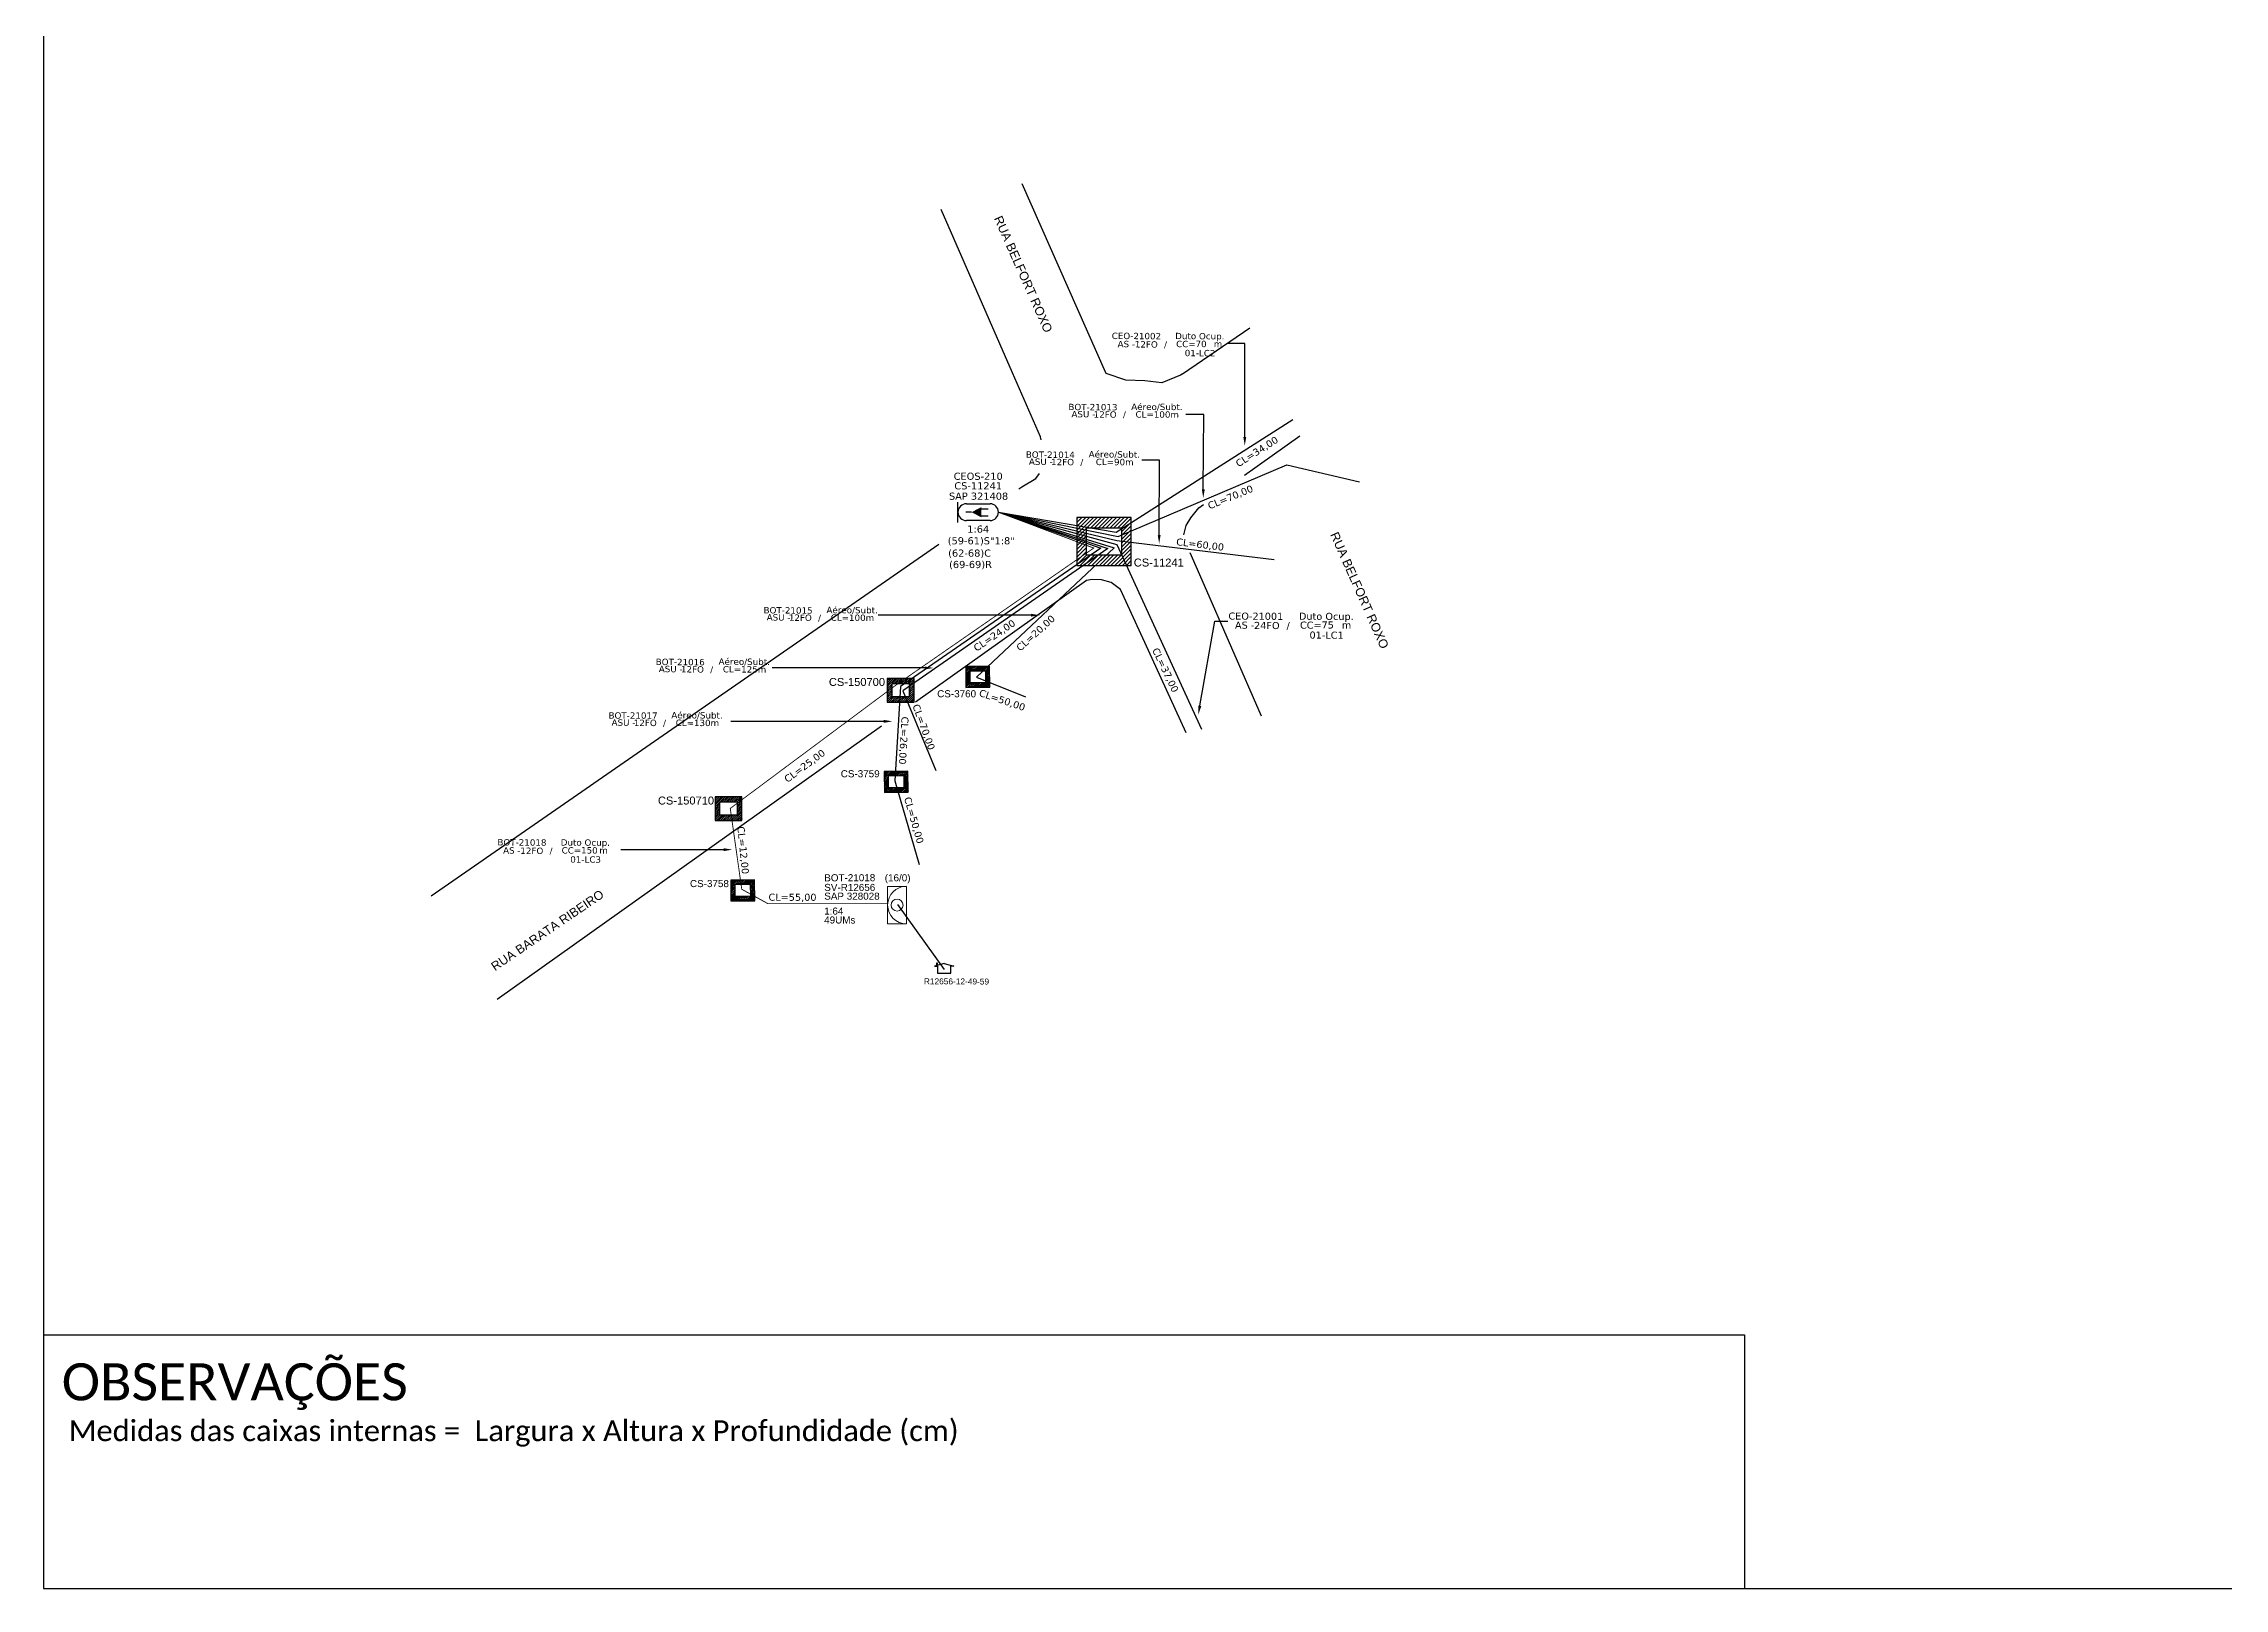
# Model space of a CAD drawing. Extents: x -89 to 749, y 705 to 1299.
# Drawn here: x -89.3 to 330, y 705 to 1002 of the extents above; entities that cross this region are included whole.
import ezdxf
from ezdxf import colors
from ezdxf.entities.mleader import LeaderData, LeaderLine
from ezdxf.enums import TextEntityAlignment as Align
from ezdxf.math import Vec2, Vec3

# ---------------------------------------------------------------- set-up
doc = ezdxf.new("R2010")
doc.units = 0
for name, color, linetype in [('10.1-Caixas Subterrâneas', 5, 'Continuous'), ('20.4-CEOS', 1, 'Continuous'), ('CAP_A_INSTALAR', 1, 'Continuous'), ('CELULAS_GPON', 7, 'Continuous'), ('INDICAÇÃO', 7, 'Continuous'), ('label_cabos', 7, 'Continuous'), ('Legenda', 1, 'Continuous'), ('LOGRADOURO', 5, 'Continuous'), ('MUB', 252, 'Continuous'), ('Surveys Casinhas', 7, 'Continuous'), ('surveys legendas', 7, 'Continuous')]:
    doc.layers.add(name, color=color, linetype=linetype)
doc.layers.add("20.0-LEGENDA DOS CDO'S", color=1, linetype='Continuous', lineweight=0)
doc.layers.add('20.1-CDO_INTERIOR', color=1, linetype='Continuous', lineweight=0)
doc.layers.add('EXTRA', color=50, linetype='Continuous', plot=False)
doc.styles.add('ARIAL', font='arial.ttf')
doc.styles.add('DIGICADE', font='arial.ttf')
doc.styles.add('siredit', font='verdana.ttf')
doc.styles.get("Standard").update_dxf_attribs({"font": 'arial.ttf'})
doc.styles.add('WMF-Calibri0', font='calibri.ttf')
doc.linetypes.add('FENCELINE1', pattern='A,0.25,-0.1,[133,ltypeshp.shx,S=0.1,R=0,X=-0.1,Y=0],-0.1,1', length=1.45)

# ---------------------------------------------------------------- blocks, each defined once
blk = doc.blocks.new('*X58')
at = {"color": 0, "linetype": 'Continuous'}
for p, q in [((-1.25, 0.34099), (-0.49099, 1.1)), ((-1.25, 0.517767), (-0.667767, 1.1)), ((-1.25, 0.694544), (-0.844544, 1.1)), ((-1.25, 0.87132), (-1.02132, 1.1)), ((-1.25, 1.048097), (-1.198097, 1.1)), ((-0.789214, 0.625), (-0.314214, 1.1)), ((-0.612437, 0.625), (-0.137437, 1.1)), ((-0.43566, 0.625), (0.03934, 1.1)), ((-0.258883, 0.625), (0.216117, 1.1)), ((-0.082107, 0.625), (0.392893, 1.1)), ((0.09467, 0.625), (0.56967, 1.1)), ((0.271447, 0.625), (0.746447, 1.1)), ((0.448223, 0.625), (0.923223, 1.1)), ((0.625, 0.625), (1.1, 1.1)), ((0.801777, 0.625), (1.25, 1.073223)), ((-1.25, 0.164214), (-0.8035, 0.610714)), ((-1.25, -0.012563), (-0.8035, 0.433937)), ((-1.25, -0.18934), (-0.8035, 0.25716)), ((-1.25, -0.366117), (-0.8035, 0.080383)), ((0.8035, 0.449947), (1.25, 0.896447)), ((0.8035, 0.27317), (1.25, 0.71967)), ((0.8035, 0.096393), (1.25, 0.542893)), ((0.8035, -0.080383), (1.25, 0.366117)), ((0.8035, -0.25716), (1.25, 0.18934)), ((0.8035, -0.433937), (1.25, 0.012563)), ((-1.25, -0.542893), (-0.8035, -0.096393)), ((-1.25, -0.71967), (-0.8035, -0.27317)), ((-1.25, -0.896447), (-0.8035, -0.449947)), ((-1.25, -1.073223), (-0.801777, -0.625)), ((-1.1, -1.1), (-0.625, -0.625)), ((-0.923223, -1.1), (-0.448223, -0.625)), ((-0.746447, -1.1), (-0.271447, -0.625)), ((-0.56967, -1.1), (-0.09467, -0.625)), ((-0.392893, -1.1), (0.082107, -0.625)), ((-0.216117, -1.1), (0.258883, -0.625)), ((-0.03934, -1.1), (0.43566, -0.625)), ((0.137437, -1.1), (0.612437, -0.625)), ((0.314214, -1.1), (0.789214, -0.625)), ((0.49099, -1.1), (1.25, -0.34099)), ((0.667767, -1.1), (1.25, -0.517767)), ((0.8035, -0.610714), (1.25, -0.164214)), ((0.844544, -1.1), (1.25, -0.694544)), ((1.02132, -1.1), (1.25, -0.87132)), ((1.198097, -1.1), (1.25, -1.048097))]:
    blk.add_line(p, q, dxfattribs=at)
blk = doc.blocks.new('MANHOLE_MQ')
at = {"color": 0, "linetype": 'Continuous'}
for p, q in [((0.00000623, 0.00000569), (-0.00000627, 0.00000569)), ((-0.00000627, 0.00000569), (-0.00000627, -0.00000531)), ((0.00000623, -0.00000531), (0.00000623, 0.00000569)), ((-0.00000404, 0.00000331), (0.00000399, 0.00000331)), ((-0.00000404, -0.00000294), (-0.00000404, 0.00000331)), ((0.00000399, 0.00000331), (0.00000399, -0.00000294)), ((0.00000399, -0.00000294), (-0.00000404, -0.00000294)), ((0.00000399, -0.00000294), (0.00000399, -0.00000294)), ((-0.00000627, -0.00000531), (0.00000623, -0.00000531))]:
    blk.add_line(p, q, dxfattribs=at)
at = {"color": 0, "linetype": 'Continuous', "xscale": 5e-06, "yscale": 5e-06, "zscale": 1e-05}
blk.add_blockref('*X58', (-0.00000002, 0.00000019), dxfattribs=at)
blk = doc.blocks.new('Inst CDOI-64')
at = {"layer": '20.1-CDO_INTERIOR', "color": 1, "lineweight": 18}
blk.add_lwpolyline([(-2.12, -2.13), (-2.12, 2.12), (0, 2.12), (0.01, -2.13)], close=True, dxfattribs=at)
blk.add_circle((-1.06, 0), 0.68, dxfattribs=at)
blk.add_arc((0.01, 0), 2.13, 90.0276, 270.0276, dxfattribs=at)
at = {"layer": "20.0-LEGENDA DOS CDO'S", "style": 'ARIAL'}
for tag, p, rotation in [('FID', (-9.3, 2.69), 0.118), ('SAP', (-9.3, 0.61), 359.9724), ('SURVEY', (-9.3, 1.6), 359.9724), ('1:XX', (-9.31, -1.08), 359.9724), ('UMS', (-9.31, -2.09), 359.9724)]:
    blk.add_attdef(tag, p, '', height=0.8, rotation=rotation, dxfattribs=at)
at = {"layer": "20.0-LEGENDA DOS CDO'S"}
for tag, p, style, flags in [('ID_ATIVIDADE', (-9.3, 3.78), 'ARIAL', 3), ('FATOR', (-1.5, 3.78), 'ARIAL', 1), ('QTDE', (-9.18, -3.66), 'DIGICADE', 3)]:
    blk.add_attdef(tag, p, '', height=0.8, rotation=0.118, dxfattribs=dict(at, style=style, flags=flags))
at = {"layer": "20.0-LEGENDA DOS CDO'S", "style": 'ARIAL'}
blk.add_attdef('FIBRAS_UTILIZADAS', text='', height=0.8, rotation=359.9724, dxfattribs=at).set_placement((-0.99, 2.69), align=Align.CENTER)
blk = doc.blocks.new('Inst CB DT OCUP CFOA-SM-AS-80-TS-24')
at = {"layer": 'label_cabos', "color": 0, "style": 'siredit'}
for tag, flags, p in [('ID_ATIVIDADE', 3, (1.31, 2.67)), ('FATOR', 1, (11.56, 2.55))]:
    blk.add_attdef(tag, text='', height=1, rotation=359.69, dxfattribs=dict(at, flags=flags)).set_placement(p, align=Align.MIDDLE_CENTER)
for tag, p in [('TIPO_CABO', (1.76, 0)), ('DESTINO_CABO', (3.13, 1.26)), ('CABO', (4.69, -0.05)), ('/', (7.71, -0.05)), ('LANCE', (10.91, 0)), ('TIPO_CABO', (13.11, 1.24)), ('UND', (15.96, 0)), ('FID', (13.15, -1.41))]:
    blk.add_attdef(tag, text='', height=1, rotation=359.69, dxfattribs=at).set_placement(p, align=Align.MIDDLE_CENTER)
blk.add_attdef('QTDE', (12.43, -0.47), '', height=1, rotation=359.69, dxfattribs=at)
blk = doc.blocks.new('LEGENDA DOS CABOS')
at = {"layer": 'EXTRA', "color": 0, "style": 'siredit'}
for tag, p in [('ID', (4.6, 0.97)), ('XX', (9.03, 0.97))]:
    blk.add_attdef(tag, text='', height=0.48, rotation=359.69, dxfattribs=at).set_placement(p, align=Align.MIDDLE_CENTER)
at = {"layer": 'Legenda', "color": 0, "style": 'siredit'}
for tag, p in [('TIPO_CABO', (1.31, 0)), ('CABO', (4.69, -0.05)), ('/', (6.81, -0.05)), ('METROS', (10.03, -0.05))]:
    blk.add_attdef(tag, text='', height=0.8, rotation=359.69, dxfattribs=at).set_placement(p, align=Align.MIDDLE_CENTER)

msp = doc.modelspace()

# ---------------------------------------------------------------- linework, layer by layer
msp.add_lwpolyline([(-89.32, 705.02), (749.25, 705.02), (749.25, 1299.02), (-89.32, 1299.02), (-89.32, 705.02)])
at = {"color": 4}
msp.add_lwpolyline([(74.83, 836.49), (83.82, 823.99)], dxfattribs=at)
at = {"color": 7}
for points in [[(-89.24, 753.78), (237.71, 753.78)], [(237.71, 753.78), (237.71, 705.02)]]:
    msp.add_lwpolyline(points, dxfattribs=at)
at = {"layer": '20.4-CEOS', "color": 5}
for p, q in [((88.1, 913.55), (92.64, 913.55)), ((92.64, 910.31), (88.1, 910.31))]:
    msp.add_line(p, q, dxfattribs=at)
for points in [[(86.48, 909.98), (86.48, 913.88)], [(89.11, 911.93), (88.02, 911.93)], [(90.9, 912.57), (92.28, 912.57)], [(90.9, 911.23), (92.28, 911.23)]]:
    msp.add_lwpolyline(points, dxfattribs=at)
msp.add_lwpolyline([(89.11, 911.93, 0, 2, 0), (90.99, 911.93, 2, 2, 0)], format="xyseb", dxfattribs=at)
for centre, start, end in [((88.1, 911.93), 90, 270), ((92.64, 911.93), 270, 90)]:
    msp.add_arc(centre, 1.62, start, end, dxfattribs=at)
at = {"layer": 'CAP_A_INSTALAR', "color": 7, "linetype": 'FENCELINE1', "ltscale": 2, "elevation": 0.17}
for points in [[(94.26, 911.93), (116.9, 908.11), (150.87, 929.76)], [(94.26, 911.93), (117.05, 905.72), (133.33, 870.2)]]:
    msp.add_lwpolyline(points, dxfattribs=at)
at = {"layer": 'CAP_A_INSTALAR', "color": 8, "linetype": 'FENCELINE1', "ltscale": 2, "elevation": 0.17}
for points in [[(94.26, 911.93), (117.25, 907.26), (149.7, 921.02), (163.7, 917.75)], [(94.26, 911.93), (113.97, 905.01), (75.42, 878.39), (74.32, 860.31), (79.02, 844.17)], [(94.26, 911.93), (115.31, 904.95), (75.91, 877.57), (82.24, 862.29)], [(94.26, 911.93), (116.49, 905.09), (90.06, 880.19), (99.48, 876.41)], [(94.26, 911.93), (117.05, 906.49), (147.27, 902.85)]]:
    msp.add_lwpolyline(points, dxfattribs=at)
at = {"layer": 'CAP_A_INSTALAR', "linetype": 'FENCELINE1', "ltscale": 2, "const_width": 0.17, "elevation": 0.17}
msp.add_lwpolyline([(94.26, 911.93), (112.58, 905.04), (74.6, 878.73), (42.7, 854.98), (44.91, 839.44), (49.96, 836.66), (72.96, 836.66)], dxfattribs=at)
at = {"layer": 'MUB', "color": 4}
for points in [[(114.93, 938.73), (98.8, 975.09)], [(96.96, 938.73), (83.25, 970.13)], [(142.59, 947.3), (129.64, 938.49)], [(102.46, 925.85), (102.32, 926.45), (96.96, 938.73)], [(130.01, 938.73), (129.27, 938.25), (125.68, 936.83), (122.43, 937.18), (118.77, 937.33), (114.99, 938.6), (114.93, 938.73)], [(141.57, 919.03), (152.22, 926.61)], [(98.16, 916.44), (98.73, 916.83), (101.44, 918.4), (102.18, 919.38)], [(129.93, 907.58), (130.38, 909.38), (131.22, 910.84), (132.82, 912.79)], [(132.82, 912.79), (133.66, 913.39)], [(67.72, 895.34), (82.81, 905.8)], [(144.82, 872.71), (133.44, 898.88), (131.1, 904.14)], [(130.34, 869.54), (124.55, 882.27), (117.71, 897.04), (115.95, 898.44), (114.09, 898.96), (112.3, 898.99), (111.18, 898.8), (78.31, 875.43)], [(-14.81, 838.15), (67.72, 895.34)], [(71.79, 870.8), (-2.1, 818.26)]]:
    msp.add_lwpolyline(points, dxfattribs=at)
at = {"layer": 'Surveys Casinhas'}
for p, q in [((83.82, 825.17), (81.96, 824.63)), ((81.96, 824.63), (82.54, 824.63)), ((82.38, 825.26), (82.37, 824.76)), ((82.57, 825.26), (82.38, 825.26)), ((82.54, 824.63), (82.54, 823.3)), ((82.54, 823.3), (85.08, 823.3)), ((82.57, 824.82), (82.57, 825.26)), ((83.82, 825.17), (85.67, 824.62)), ((85.08, 823.3), (85.09, 824.62)), ((85.67, 824.62), (85.09, 824.63))]:
    msp.add_line(p, q, dxfattribs=at)

# ---------------------------------------------------------------- block references
at = {"color": 0, "lineweight": 0, "xscale": 1.697716143646429, "yscale": 1.697716143646429, "zscale": 1.697716143646429}
msp.add_blockref('Inst CDOI-64', (76.56, 836.4), dxfattribs=at).add_auto_attribs({'FIBRAS_UTILIZADAS': '(16/0)', 'SURVEY': 'SV-R12656', 'SAP': 'SAP 328028', '1:XX': '1:64', 'UMS': '49UMs', 'FID': 'BOT-21018'})
at = {"layer": '10.1-Caixas Subterrâneas', "color": 30}
for p, xscale, yscale, zscale, rotation in [((114.56, 906.45), 837126.3287441493, 837126.3287441493, 837126.3287441493, 180.0191175169923), ((90.28, 880.36), 366919.2762411349, 366919.2762411349, 366919.2762411349, 180.7559824657939), ((75.45, 877.78), 412784.1857712769, 412784.1857712768, 412784.1857712768, 180.0191175169923), ((74.59, 860.18), 366919.2762411349, 366919.2762411349, 366919.2762411349, 180.7559824657939), ((42.36, 855.02), 412784.1857712769, 412784.1857712768, 412784.1857712768, 180.0191175169923), ((45.09, 839.3), 366919.2762411349, 366919.2762411349, 366919.2762411349, 180.7559824657939)]:
    msp.add_blockref('MANHOLE_MQ', p, dxfattribs=dict(at, xscale=xscale, yscale=yscale, zscale=zscale, rotation=rotation))
at = {"layer": 'label_cabos', "color": 0, "lineweight": 0}
ref = msp.add_blockref('Inst CB DT OCUP CFOA-SM-AS-80-TS-24', (116.96, 944.26), dxfattribs=dict(at, xscale=1.222355623425429, yscale=1.222355623425429, zscale=1.222355623425429))
ref.add_attrib('DESTINO_CABO', 'CEO-21002', dxfattribs={"color": 0, "height": 1.222, "rotation": 359.69, "style": 'siredit'}).set_placement((120.79, 945.81), align=Align.MIDDLE_CENTER)
ref.add_attrib('CABO', '12FO', dxfattribs={"color": 0, "height": 1.222, "rotation": 359.69, "style": 'siredit'}).set_placement((122.69, 944.2), align=Align.MIDDLE_CENTER)
ref.add_attrib('TIPO_CABO', 'Duto Ocup.', dxfattribs={"color": 0, "height": 1.222, "rotation": 359.69, "style": 'siredit'}).set_placement((132.98, 945.79), align=Align.MIDDLE_CENTER)
ref.add_attrib('/', '/', dxfattribs={"color": 0, "height": 1.22, "rotation": 359.69, "style": 'siredit'}).set_placement((126.39, 944.2), align=Align.MIDDLE_CENTER)
ref.add_attrib('TIPO_CABO', 'AS - ', dxfattribs={"color": 0, "height": 1.222, "rotation": 359.69, "style": 'siredit'}).set_placement((119.11, 944.26), align=Align.MIDDLE_CENTER)
ref.add_attrib('FID', '01-LC2', dxfattribs={"color": 0, "height": 1.222, "rotation": 359.69, "style": 'siredit'}).set_placement((133.03, 942.53), align=Align.MIDDLE_CENTER)
ref.add_attrib('LANCE', 'CC=', dxfattribs={"color": 0, "height": 1.222, "rotation": 359.69, "style": 'siredit'}).set_placement((130.29, 944.27), align=Align.MIDDLE_CENTER)
ref.add_attrib('QTDE', '70', (132.15, 943.68), dxfattribs={"color": 0, "height": 1.222, "rotation": 359.69, "style": 'siredit'})
ref.add_attrib('UND', 'm', dxfattribs={"color": 0, "height": 1.22, "rotation": 359.69, "style": 'siredit'}).set_placement((136.47, 944.27), align=Align.MIDDLE_CENTER)
ref = msp.add_blockref('LEGENDA DOS CABOS', (107.24, 930.14), dxfattribs=dict(at, xscale=1.222355623425429, yscale=1.222355623425429, zscale=1.222355623425429))
ref.add_attrib('ID', 'BOT-21013', dxfattribs={"color": 0, "height": 1.222, "rotation": 359.69, "style": 'siredit'}).set_placement((112.43, 932.14), align=Align.MIDDLE_CENTER)
ref.add_attrib('CABO', '12FO', dxfattribs={"color": 0, "height": 1.222, "rotation": 359.69, "style": 'siredit'}).set_placement((114.78, 930.72), align=Align.MIDDLE_CENTER)
ref.add_attrib('METROS', 'CL=100m', dxfattribs={"color": 0, "height": 1.222, "rotation": 359.69, "style": 'siredit'}).set_placement((124.79, 930.72), align=Align.MIDDLE_CENTER)
ref.add_attrib('XX', 'Aéreo/Subt.', dxfattribs={"color": 0, "height": 1.2224, "rotation": 359.69, "style": 'siredit'}).set_placement((124.73, 932.19), align=Align.MIDDLE_CENTER)
ref.add_attrib('/', '/', dxfattribs={"color": 0, "height": 1.22, "rotation": 359.69, "style": 'siredit'}).set_placement((118.48, 930.72), align=Align.MIDDLE_CENTER)
ref.add_attrib('TIPO_CABO', 'ASU -', dxfattribs={"color": 0, "height": 1.222, "rotation": 359.69, "style": 'siredit'}).set_placement((110.59, 930.78), align=Align.MIDDLE_CENTER)
ref = msp.add_blockref('LEGENDA DOS CABOS', (99.05, 921), dxfattribs=dict(at, xscale=1.222355623425429, yscale=1.222355623425429, zscale=1.222355623425429))
ref.add_attrib('ID', 'BOT-21014', dxfattribs={"color": 0, "height": 1.222, "rotation": 359.69, "style": 'siredit'}).set_placement((104.24, 922.99), align=Align.MIDDLE_CENTER)
ref.add_attrib('CABO', '12FO', dxfattribs={"color": 0, "height": 1.222, "rotation": 359.69, "style": 'siredit'}).set_placement((106.59, 921.58), align=Align.MIDDLE_CENTER)
ref.add_attrib('METROS', 'CL=90m', dxfattribs={"color": 0, "height": 1.222, "rotation": 359.69, "style": 'siredit'}).set_placement((116.61, 921.58), align=Align.MIDDLE_CENTER)
ref.add_attrib('XX', 'Aéreo/Subt.', dxfattribs={"color": 0, "height": 1.2224, "rotation": 359.69, "style": 'siredit'}).set_placement((116.54, 923.05), align=Align.MIDDLE_CENTER)
ref.add_attrib('/', '/', dxfattribs={"color": 0, "height": 1.22, "rotation": 359.69, "style": 'siredit'}).set_placement((110.29, 921.58), align=Align.MIDDLE_CENTER)
ref.add_attrib('TIPO_CABO', 'ASU -', dxfattribs={"color": 0, "height": 1.222, "rotation": 359.69, "style": 'siredit'}).set_placement((102.4, 921.64), align=Align.MIDDLE_CENTER)
ref = msp.add_blockref('LEGENDA DOS CABOS', (48.64, 891.07), dxfattribs=dict(at, xscale=1.222355623425429, yscale=1.222355623425429, zscale=1.222355623425429))
ref.add_attrib('ID', 'BOT-21015', dxfattribs={"color": 0, "height": 1.222, "rotation": 359.69, "style": 'siredit'}).set_placement((53.82, 893.06), align=Align.MIDDLE_CENTER)
ref.add_attrib('CABO', '12FO', dxfattribs={"color": 0, "height": 1.222, "rotation": 359.69, "style": 'siredit'}).set_placement((56.17, 891.65), align=Align.MIDDLE_CENTER)
ref.add_attrib('METROS', 'CL=100m', dxfattribs={"color": 0, "height": 1.222, "rotation": 359.69, "style": 'siredit'}).set_placement((66.19, 891.65), align=Align.MIDDLE_CENTER)
ref.add_attrib('XX', 'Aéreo/Subt.', dxfattribs={"color": 0, "height": 1.2224, "rotation": 359.69, "style": 'siredit'}).set_placement((66.13, 893.11), align=Align.MIDDLE_CENTER)
ref.add_attrib('/', '/', dxfattribs={"color": 0, "height": 1.22, "rotation": 359.69, "style": 'siredit'}).set_placement((59.87, 891.65), align=Align.MIDDLE_CENTER)
ref.add_attrib('TIPO_CABO', 'ASU -', dxfattribs={"color": 0, "height": 1.222, "rotation": 359.69, "style": 'siredit'}).set_placement((51.99, 891.71), align=Align.MIDDLE_CENTER)
ref = msp.add_blockref('Inst CB DT OCUP CFOA-SM-AS-80-TS-24', (139.5, 890.22), dxfattribs=dict(at, xscale=1.358172914917143, yscale=1.358172914917143, zscale=1.358172914917143))
ref.add_attrib('DESTINO_CABO', 'CEO-21001', dxfattribs={"color": 0, "height": 1.358, "rotation": 359.69, "style": 'siredit'}).set_placement((143.75, 891.94), align=Align.MIDDLE_CENTER)
ref.add_attrib('CABO', '24FO', dxfattribs={"color": 0, "height": 1.358, "rotation": 359.69, "style": 'siredit'}).set_placement((145.86, 890.15), align=Align.MIDDLE_CENTER)
ref.add_attrib('TIPO_CABO', 'Duto Ocup.', dxfattribs={"color": 0, "height": 1.358, "rotation": 359.69, "style": 'siredit'}).set_placement((157.3, 891.91), align=Align.MIDDLE_CENTER)
ref.add_attrib('/', '/', dxfattribs={"color": 0, "height": 1.36, "rotation": 359.69, "style": 'siredit'}).set_placement((149.97, 890.15), align=Align.MIDDLE_CENTER)
ref.add_attrib('TIPO_CABO', 'AS - ', dxfattribs={"color": 0, "height": 1.358, "rotation": 359.69, "style": 'siredit'}).set_placement((141.89, 890.21), align=Align.MIDDLE_CENTER)
ref.add_attrib('FID', '01-LC1', dxfattribs={"color": 0, "height": 1.358, "rotation": 359.69, "style": 'siredit'}).set_placement((157.35, 888.3), align=Align.MIDDLE_CENTER)
ref.add_attrib('LANCE', 'CC=', dxfattribs={"color": 0, "height": 1.358, "rotation": 359.69, "style": 'siredit'}).set_placement((154.31, 890.22), align=Align.MIDDLE_CENTER)
ref.add_attrib('QTDE', '75', (156.38, 889.58), dxfattribs={"color": 0, "height": 1.358, "rotation": 359.69, "style": 'siredit'})
ref.add_attrib('UND', 'm', dxfattribs={"color": 0, "height": 1.36, "rotation": 359.69, "style": 'siredit'}).set_placement((161.18, 890.22), align=Align.MIDDLE_CENTER)
ref = msp.add_blockref('LEGENDA DOS CABOS', (27.9, 881.14), dxfattribs=dict(at, xscale=1.222355623425429, yscale=1.222355623425429, zscale=1.222355623425429))
ref.add_attrib('ID', 'BOT-21016', dxfattribs={"color": 0, "height": 1.222, "rotation": 359.69, "style": 'siredit'}).set_placement((33.08, 883.13), align=Align.MIDDLE_CENTER)
ref.add_attrib('CABO', '12FO', dxfattribs={"color": 0, "height": 1.222, "rotation": 359.69, "style": 'siredit'}).set_placement((35.43, 881.72), align=Align.MIDDLE_CENTER)
ref.add_attrib('METROS', 'CL=125m', dxfattribs={"color": 0, "height": 1.222, "rotation": 359.69, "style": 'siredit'}).set_placement((45.45, 881.72), align=Align.MIDDLE_CENTER)
ref.add_attrib('XX', 'Aéreo/Subt.', dxfattribs={"color": 0, "height": 1.2224, "rotation": 359.69, "style": 'siredit'}).set_placement((45.39, 883.19), align=Align.MIDDLE_CENTER)
ref.add_attrib('/', '/', dxfattribs={"color": 0, "height": 1.22, "rotation": 359.69, "style": 'siredit'}).set_placement((39.13, 881.72), align=Align.MIDDLE_CENTER)
ref.add_attrib('TIPO_CABO', 'ASU -', dxfattribs={"color": 0, "height": 1.222, "rotation": 359.69, "style": 'siredit'}).set_placement((31.25, 881.78), align=Align.MIDDLE_CENTER)
ref = msp.add_blockref('LEGENDA DOS CABOS', (18.82, 870.85), dxfattribs=dict(at, xscale=1.222355623425429, yscale=1.222355623425429, zscale=1.222355623425429))
ref.add_attrib('ID', 'BOT-21017', dxfattribs={"color": 0, "height": 1.222, "rotation": 359.69, "style": 'siredit'}).set_placement((24.01, 872.84), align=Align.MIDDLE_CENTER)
ref.add_attrib('CABO', '12FO', dxfattribs={"color": 0, "height": 1.222, "rotation": 359.69, "style": 'siredit'}).set_placement((26.36, 871.43), align=Align.MIDDLE_CENTER)
ref.add_attrib('METROS', 'CL=130m', dxfattribs={"color": 0, "height": 1.222, "rotation": 359.69, "style": 'siredit'}).set_placement((36.38, 871.43), align=Align.MIDDLE_CENTER)
ref.add_attrib('XX', 'Aéreo/Subt.', dxfattribs={"color": 0, "height": 1.2224, "rotation": 359.69, "style": 'siredit'}).set_placement((36.31, 872.89), align=Align.MIDDLE_CENTER)
ref.add_attrib('/', '/', dxfattribs={"color": 0, "height": 1.22, "rotation": 359.69, "style": 'siredit'}).set_placement((30.06, 871.43), align=Align.MIDDLE_CENTER)
ref.add_attrib('TIPO_CABO', 'ASU -', dxfattribs={"color": 0, "height": 1.222, "rotation": 359.69, "style": 'siredit'}).set_placement((22.17, 871.48), align=Align.MIDDLE_CENTER)
ref = msp.add_blockref('Inst CB DT OCUP CFOA-SM-AS-80-TS-24', (-1.18, 846.9), dxfattribs=dict(at, xscale=1.222355623425429, yscale=1.222355623425429, zscale=1.222355623425429))
ref.add_attrib('DESTINO_CABO', 'BOT-21018', dxfattribs={"color": 0, "height": 1.222, "rotation": 359.69, "style": 'siredit'}).set_placement((2.65, 848.45), align=Align.MIDDLE_CENTER)
ref.add_attrib('CABO', '12FO', dxfattribs={"color": 0, "height": 1.222, "rotation": 359.69, "style": 'siredit'}).set_placement((4.55, 846.84), align=Align.MIDDLE_CENTER)
ref.add_attrib('TIPO_CABO', 'Duto Ocup.', dxfattribs={"color": 0, "height": 1.222, "rotation": 359.69, "style": 'siredit'}).set_placement((14.84, 848.42), align=Align.MIDDLE_CENTER)
ref.add_attrib('/', '/', dxfattribs={"color": 0, "height": 1.22, "rotation": 359.69, "style": 'siredit'}).set_placement((8.25, 846.84), align=Align.MIDDLE_CENTER)
ref.add_attrib('TIPO_CABO', 'AS - ', dxfattribs={"color": 0, "height": 1.222, "rotation": 359.69, "style": 'siredit'}).set_placement((0.97, 846.9), align=Align.MIDDLE_CENTER)
ref.add_attrib('FID', '01-LC3', dxfattribs={"color": 0, "height": 1.222, "rotation": 359.69, "style": 'siredit'}).set_placement((14.89, 845.17), align=Align.MIDDLE_CENTER)
ref.add_attrib('LANCE', 'CC=', dxfattribs={"color": 0, "height": 1.222, "rotation": 359.69, "style": 'siredit'}).set_placement((12.15, 846.91), align=Align.MIDDLE_CENTER)
ref.add_attrib('QTDE', '150', (14.01, 846.32), dxfattribs={"color": 0, "height": 1.222, "rotation": 359.69, "style": 'siredit'})
ref.add_attrib('UND', 'm', dxfattribs={"color": 0, "height": 1.22, "rotation": 359.69, "style": 'siredit'}).set_placement((18.33, 846.91), align=Align.MIDDLE_CENTER)

# ---------------------------------------------------------------- texts
at = {"color": 7, "style": 'WMF-Calibri0'}
msp.add_text('OBSERVAÇÕES', height=7.1308, dxfattribs=at).set_placement((-85.83, 741.17))
at = {"color": 7, "insert": (-84.48, 737.33), "char_height": 4, "width": 658.8434, "attachment_point": 1, "style": 'WMF-Calibri0'}
msp.add_mtext('Medidas das caixas internas =  Largura x Altura x Profundidade (cm)', dxfattribs=at)
at = {"layer": '10.1-Caixas Subterrâneas', "color": 30, "style": 'ARIAL'}
for s, height, p in [('CS-11241', 1.528, (120.28, 901.49)), ('CS-150700', 1.528, (61.66, 878.53)), ('CS-3760', 1.358, (82.48, 876.35)), ('CS-3759', 1.358, (63.94, 860.97)), ('CS-150710', 1.528, (28.79, 855.73)), ('CS-3758', 1.358, (34.95, 839.85))]:
    msp.add_text(s, height=height, dxfattribs=at).set_placement(p)
at = {"layer": '20.4-CEOS', "color": 5, "style": 'siredit'}
for s, p in [('CEOS-210', (90.37, 919.53)), ('SAP 321408', (90.44, 915.7)), ('CS-11241', (90.37, 917.69)), ('1:64', (90.37, 909.37))]:
    msp.add_text(s, height=1.371, dxfattribs=at).set_placement(p, align=Align.TOP_CENTER)
for s, height, p in [('(59-61)S"1:8"', 1.3713, (84.51, 905.75)), ('(62-68)C', 1.371, (84.59, 903.38)), ('(69-69)R', 1.371, (84.77, 901.19))]:
    msp.add_text(s, height=height, dxfattribs=at).set_placement(p)
at = {"layer": 'CELULAS_GPON', "style": 'siredit'}
for s, rotation, p in [('CL=34,00', 32.3306, (140.41, 920.55)), ('CL=70,00', 22.3187, (134.85, 912.46)), ('CL=60,00', 353.2626, (128.38, 905.6)), ('CL=24,00', 34.3129, (90.05, 885.08)), ('CL=20,00', 42.1993, (98.44, 885.1)), ('CL=37,00', 295.5799, (123.77, 885.45)), ('CL=50,00', 341.3333, (90.4, 876.65)), ('CL=26,00', 266.6919, (75.65, 872.68)), ('CL=70,00', 289.9397, (77.71, 874.74)), ('CL=25,00', 36.6299, (53.7, 859.86)), ('CL=50,00', 286.049, (76.1, 856.96)), ('CL=12,00', 275.6412, (44.06, 851.47)), ('CL=55,00', 359.9238, (50.05, 837.23))]:
    msp.add_text(s, height=1.358, rotation=rotation, dxfattribs=at).set_placement(p)
at = {"layer": 'LOGRADOURO', "style": 'ARIAL'}
for s, rotation, p in [('RUA BELFORT ROXO', 293.899, (93.35, 968.44)), ('RUA BELFORT ROXO', 293.899, (158, 907.65)), ('RUA BARATA RIBEIRO', 34.2535, (-2.54, 823.66))]:
    msp.add_text(s, height=1.6977, rotation=rotation, dxfattribs=at).set_placement(p)
at = {"layer": 'surveys legendas', "color": 1, "style": 'ARIAL'}
msp.add_text('R12656-12-49-59', height=1.1454, rotation=359.7837, dxfattribs=at).set_placement((79.92, 821.17))

# ---------------------------------------------------------------- leaders
at = {"layer": 'INDICAÇÃO', "color": 0}
ml = msp.add_multileader_mtext('Standard', dxfattribs=at)
ml.set_content('')
ml.set_leader_properties()
ml.build(insert=Vec2(0, 0))
ml.multileader.update_dxf_attribs({"dogleg_length": 13.58, "arrow_head_size": 1.7})
ctx = ml.context
ctx.base_point, ctx.char_height, ctx.arrow_head_size, ctx.landing_gap_size, ctx.plane_origin = Vec3(131.43, 944.34), 6.79, 1.7, 3.4, Vec3(141.62, 936.26)
ctx.text_align_type = 2
notes = []
notes.append((ctx, [(0, (1, 1, 0), (141.62, 944.34), (-1, 0), 3.4, [(0, [(141.62, 924.7)], 0, [])])]))
ctx.mtext.insert, ctx.mtext.alignment, ctx.mtext.flow_direction = Vec3(134.83, 947.73), 3, 5
ml = msp.add_multileader_mtext('Standard', dxfattribs=at)
ml.set_content('')
ml.set_leader_properties()
ml.build(insert=Vec2(0, 0))
ml.multileader.update_dxf_attribs({"dogleg_length": 13.58, "arrow_head_size": 1.7})
ctx = ml.context
ctx.base_point, ctx.char_height, ctx.arrow_head_size, ctx.landing_gap_size, ctx.plane_origin = Vec3(123.53, 930.7), 6.79, 1.7, 3.4, Vec3(133.72, 922.62)
ctx.text_align_type = 2
notes.append((ctx, [(0, (1, 1, 0), (133.72, 930.7), (-1, 0), 3.4, [(0, [(133.64, 914.63)], 0, [])])]))
ctx.mtext.insert, ctx.mtext.alignment, ctx.mtext.flow_direction = Vec3(126.93, 934.1), 3, 5
ml = msp.add_multileader_mtext('Standard', dxfattribs=at)
ml.set_content('')
ml.set_leader_properties()
ml.build(insert=Vec2(0, 0))
ml.multileader.update_dxf_attribs({"dogleg_length": 13.58, "arrow_head_size": 1.7})
ctx = ml.context
ctx.base_point, ctx.char_height, ctx.arrow_head_size, ctx.landing_gap_size, ctx.plane_origin = Vec3(115.05, 921.95), 6.79, 1.7, 3.4, Vec3(125.24, 913.87)
ctx.text_align_type = 2
notes.append((ctx, [(0, (1, 1, 0), (125.24, 921.95), (-1, 0), 3.4, [(0, [(125.16, 905.87)], 0, [])])]))
ctx.mtext.insert, ctx.mtext.alignment, ctx.mtext.flow_direction = Vec3(118.45, 925.34), 3, 5
ml = msp.add_multileader_mtext('Standard', dxfattribs=at)
ml.set_content('')
ml.set_leader_properties()
ml.build(insert=Vec2(0, 0))
ml.multileader.update_dxf_attribs({"dogleg_length": 13.58, "arrow_head_size": 1.7})
ctx = ml.context
ctx.base_point, ctx.char_height, ctx.arrow_head_size, ctx.landing_gap_size, ctx.plane_origin = Vec3(64.36, 892.13), 6.79, 1.7, 3.4, Vec3(102.2, 892.13)
ctx.text_align_type = 2
notes.append((ctx, [(0, (1, 1, 0), (84.73, 892.13), (-1, 0), 13.58, [(0, [(102.2, 892.13)], 0, [])])]))
ctx.mtext.insert, ctx.mtext.alignment, ctx.mtext.flow_direction = Vec3(67.75, 895.52), 3, 5
ml = msp.add_multileader_mtext('Standard', dxfattribs=at)
ml.set_content('')
ml.set_leader_properties()
ml.build(insert=Vec2(0, 0))
ml.multileader.update_dxf_attribs({"dogleg_length": 13.58, "arrow_head_size": 1.7})
ctx = ml.context
ctx.base_point, ctx.char_height, ctx.arrow_head_size, ctx.landing_gap_size, ctx.plane_origin = Vec3(138.37, 890.99), 6.79, 1.7, 3.4, Vec3(126.85, 886.26)
notes.append((ctx, [(0, (1, 1, 0), (135.84, 890.99), (1, 0), 2.53, [(0, [(132.69, 873)], 0, [])])]))
ctx.mtext.insert, ctx.mtext.flow_direction = Vec3(141.77, 894.39), 5
ml = msp.add_multileader_mtext('Standard', dxfattribs=at)
ml.set_content('')
ml.set_leader_properties()
ml.build(insert=Vec2(0, 0))
ml.multileader.update_dxf_attribs({"dogleg_length": 13.58, "arrow_head_size": 1.7})
ctx = ml.context
ctx.base_point, ctx.char_height, ctx.arrow_head_size, ctx.landing_gap_size, ctx.plane_origin = Vec3(43.95, 881.98), 6.79, 1.7, 3.4, Vec3(81.79, 881.98)
ctx.text_align_type = 2
notes.append((ctx, [(0, (1, 1, 0), (64.32, 881.98), (-1, 0), 13.58, [(0, [(81.79, 881.98)], 0, [])])]))
ctx.mtext.insert, ctx.mtext.alignment, ctx.mtext.flow_direction = Vec3(47.34, 885.38), 3, 5
ml = msp.add_multileader_mtext('Standard', dxfattribs=at)
ml.set_content('')
ml.set_leader_properties()
ml.build(insert=Vec2(0, 0))
ml.multileader.update_dxf_attribs({"dogleg_length": 13.58, "arrow_head_size": 1.7})
ctx = ml.context
ctx.base_point, ctx.char_height, ctx.arrow_head_size, ctx.landing_gap_size, ctx.plane_origin = Vec3(36.05, 871.72), 6.79, 1.7, 3.4, Vec3(73.89, 871.72)
ctx.text_align_type = 2
notes.append((ctx, [(0, (1, 1, 0), (56.42, 871.72), (-1, 0), 13.58, [(0, [(73.89, 871.72)], 0, [])])]))
ctx.mtext.insert, ctx.mtext.alignment, ctx.mtext.flow_direction = Vec3(39.44, 875.12), 3, 5
ml = msp.add_multileader_mtext('Standard', dxfattribs=at)
ml.set_content('')
ml.set_leader_properties()
ml.build(insert=Vec2(0, 0))
ml.multileader.update_dxf_attribs({"dogleg_length": 13.58, "arrow_head_size": 1.7})
ctx = ml.context
ctx.base_point, ctx.char_height, ctx.arrow_head_size, ctx.landing_gap_size, ctx.plane_origin = Vec3(14.84, 847.05), 6.79, 1.7, 3.4, Vec3(52.69, 847.05)
ctx.text_align_type = 2
notes.append((ctx, [(0, (1, 1, 0), (35.22, 847.05), (-1, 0), 13.58, [(0, [(43.11, 847.05)], 0, [])])]))
ctx.mtext.insert, ctx.mtext.alignment, ctx.mtext.flow_direction = Vec3(18.24, 850.44), 3, 5
for ctx, leaders in notes:
    for number, flags, end, landing, length, lines in leaders:
        leader = LeaderData()
        leader.index, (leader.has_last_leader_line, leader.has_dogleg_vector, leader.attachment_direction) = number, flags
        leader.last_leader_point, leader.dogleg_vector, leader.dogleg_length = Vec3(end), Vec3(landing), length
        for number, points, colour, breaks in lines:
            line = LeaderLine()
            line.index, line.vertices, line.color, line.breaks = number, Vec3.list(points), colors.encode_raw_color(colour), breaks
            leader.lines.append(line)
        ctx.leaders.append(leader)

doc.saveas('drawing.dxf')
